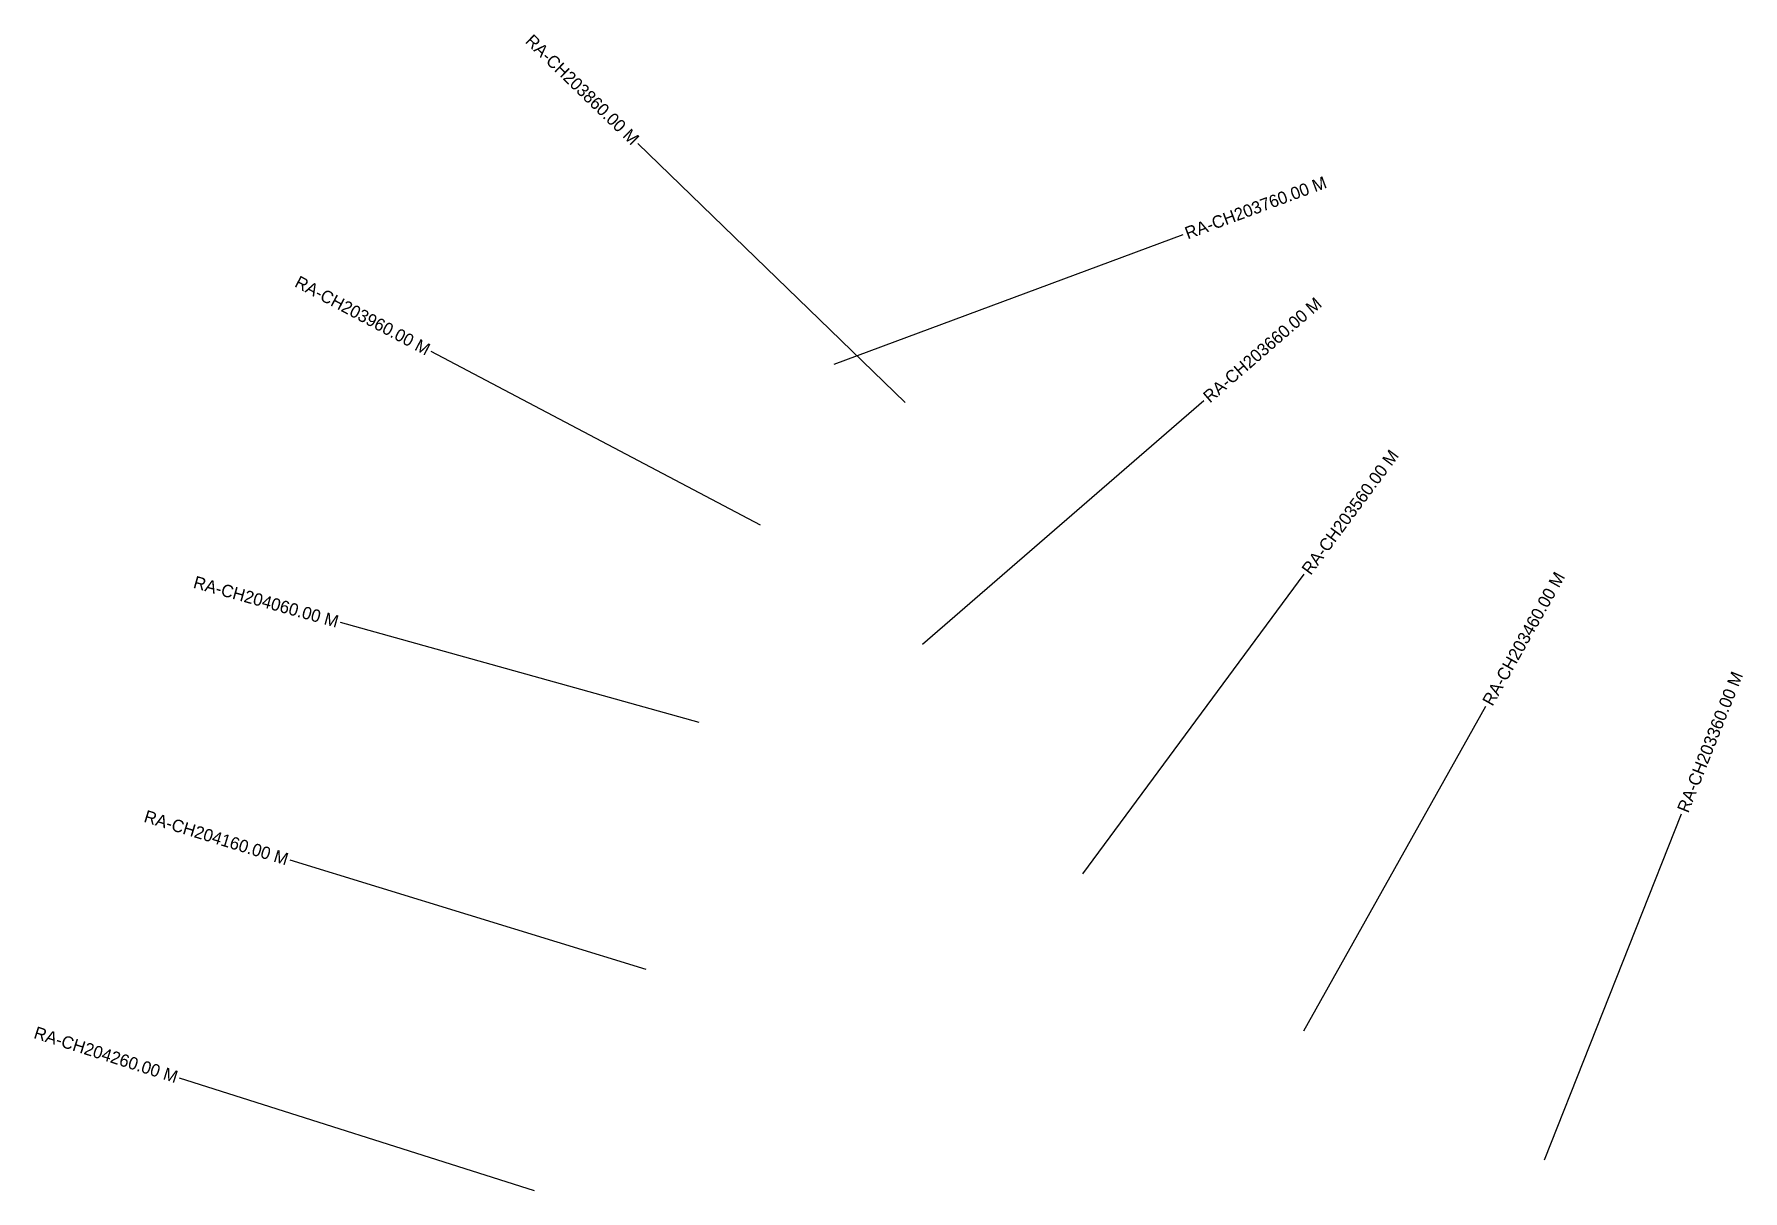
# Model space of a CAD drawing. Header units: metres. Extents: x 274638 to 284821, y 2076326 to 2082020.
# Drawn here: x 275192 to 275880, y 2080160 to 2080626 of the extents above; entities that cross this region are included whole.
import ezdxf
from ezdxf.enums import TextEntityAlignment as Align

# ---------------------------------------------------------------- set-up
doc = ezdxf.new("R2010")
doc.units = ezdxf.units.M
doc.layers.add('CS', color=134, linetype='Continuous')
doc.layers.add('CSMark', color=210, linetype='Continuous')

msp = doc.modelspace()

# ---------------------------------------------------------------- linework, layer by layer
at = {"layer": 'CS'}
for p, q in [((275543.14, 2080477.27), (275435.43, 2080581.67)), ((275514.43, 2080492.76), (275655.06, 2080544.95)), ((275484.82, 2080427.87), (275352.13, 2080497.81)), ((275550.05, 2080379.82), (275663.41, 2080478.05)), ((275614.67, 2080287.4), (275703.8, 2080408.05)), ((275460.16, 2080348.29), (275315.69, 2080388.61)), ((275703.63, 2080224.06), (275776.93, 2080354.93)), ((275800.5, 2080172.11), (275855.75, 2080311.56)), ((275438.82, 2080248.85), (275295.41, 2080292.8)), ((275393.83, 2080159.59), (275250.88, 2080205.05))]:
    msp.add_line(p, q, dxfattribs=at)

# ---------------------------------------------------------------- texts
at = {"layer": 'CSMark'}
for s, rotation, p in [('RA-CH203860.00 M', 315.89511, (275434.72, 2080582.36)), ('RA-CH203960.00 M', 332.20923, (275351.24, 2080498.27)), ('RA-CH204060.00 M', 344.40501, (275314.72, 2080388.88)), ('RA-CH204160.00 M', 342.95974, (275294.45, 2080293.1)), ('RA-CH204260.00 M', 342.36046, (275249.93, 2080205.35))]:
    msp.add_text(s, height=5, rotation=rotation, dxfattribs=at).set_placement(p, align=Align.MIDDLE_RIGHT)
for s, rotation, p in [('RA-CH203760.00 M', 20.35999, (275656, 2080545.29)), ('RA-CH203660.00 M', 40.90904, (275664.17, 2080478.71)), ('RA-CH203560.00 M', 53.54328, (275704.39, 2080408.86)), ('RA-CH203460.00 M', 60.74558, (275777.42, 2080355.8)), ('RA-CH203360.00 M', 68.38603, (275856.12, 2080312.49))]:
    msp.add_text(s, height=5, rotation=rotation, dxfattribs=at).set_placement(p, align=Align.MIDDLE_LEFT)

doc.saveas('drawing.dxf')
